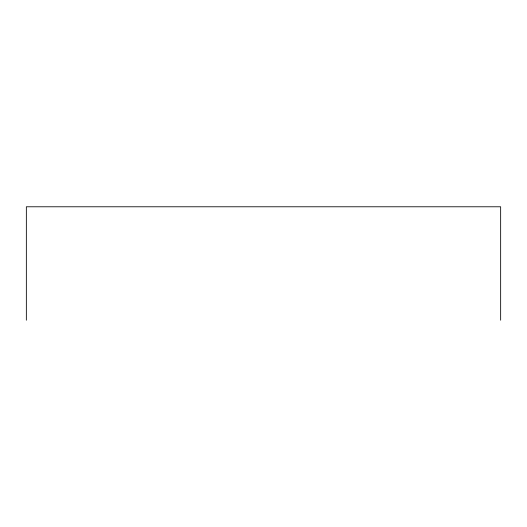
<?xml version="1.0" encoding="UTF-8"?>
<svg xmlns="http://www.w3.org/2000/svg" width="527" height="527" viewBox="0 0 527 527"><rect width="100%" height="100%" fill="white"/><g stroke="black" fill="none" stroke-linecap="round" stroke-linejoin="round"><path stroke-width="0.79" d="M500.65 320.218L500.65 206.782L26.35 206.782L26.35 320.218"/></g></svg>
